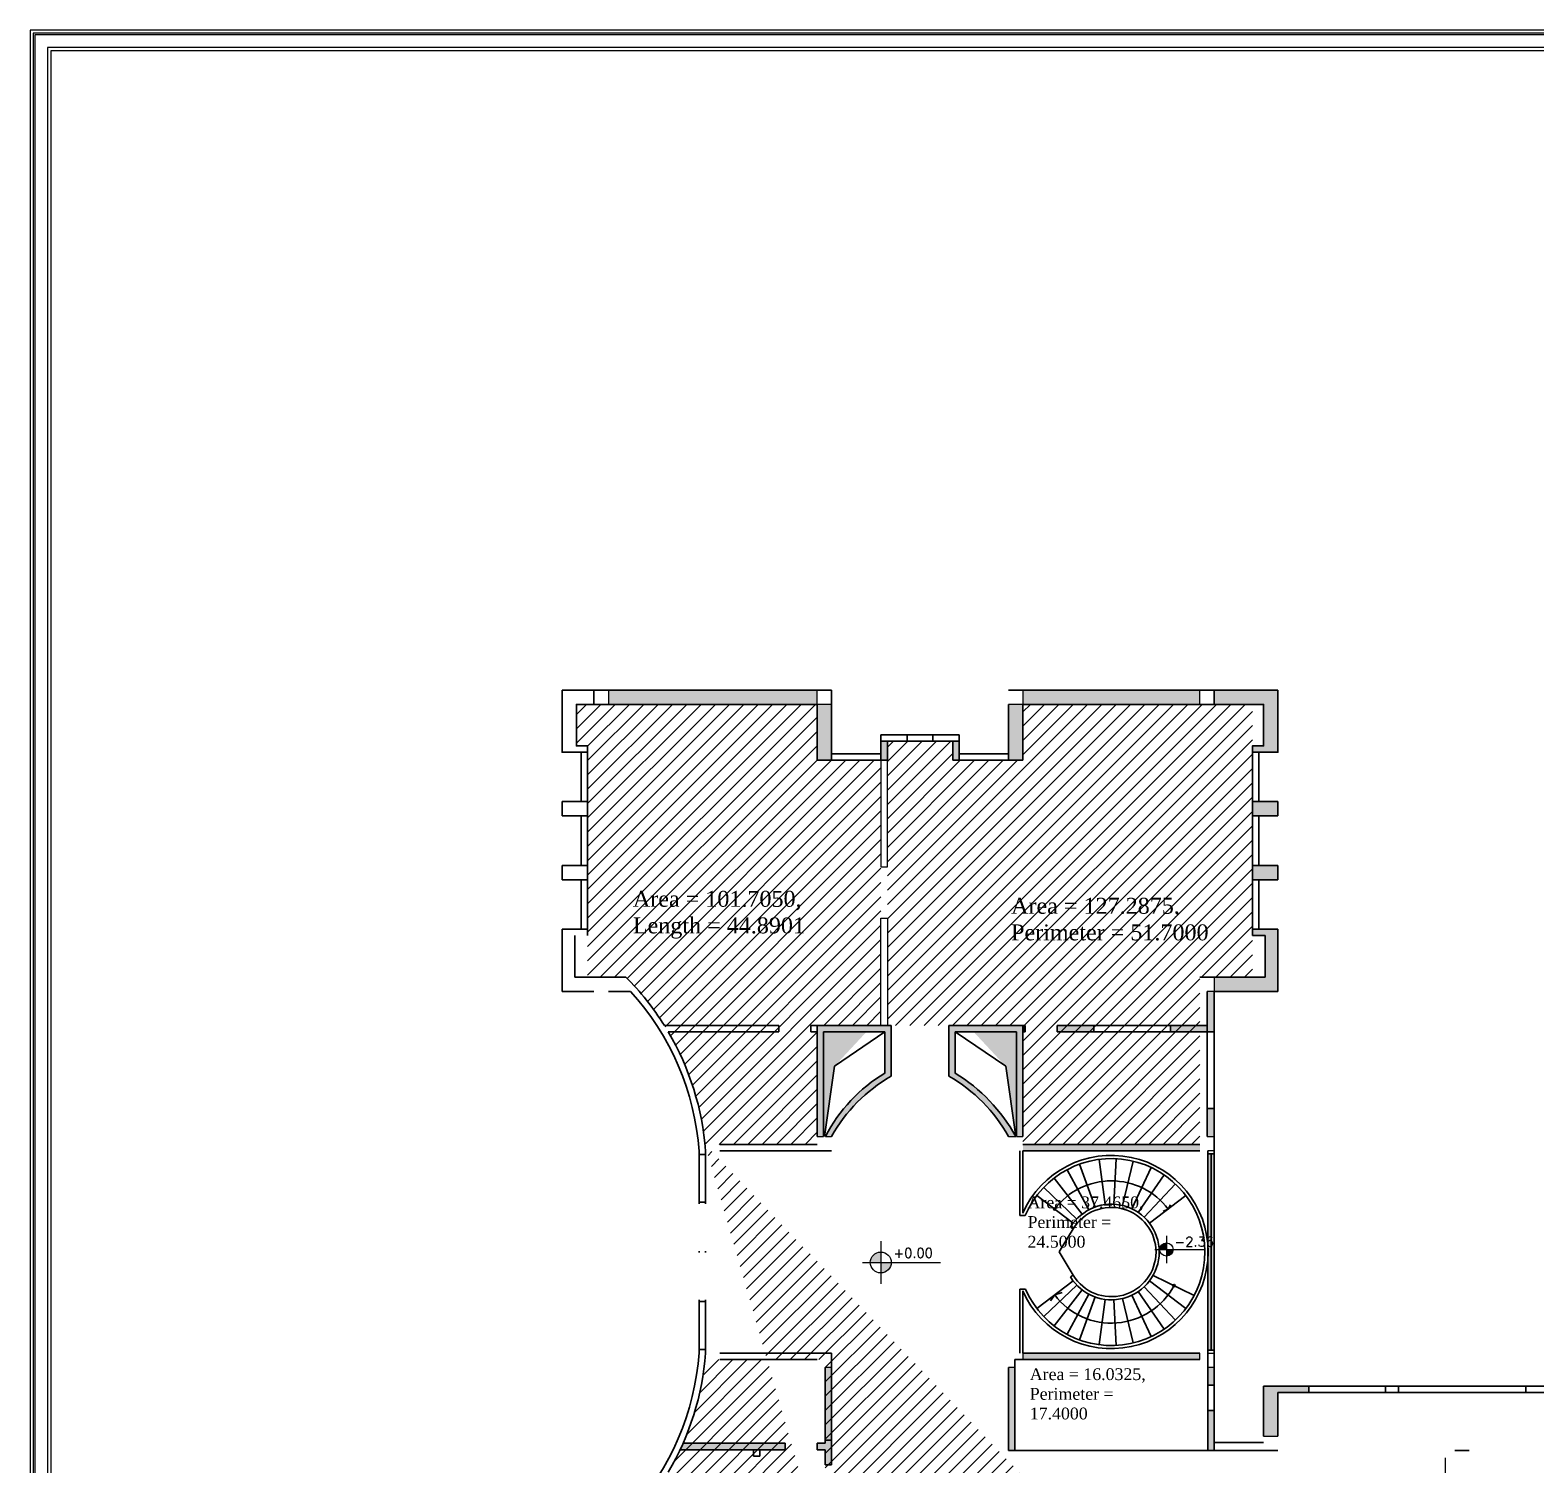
# Model space of a CAD drawing. Header units: inches. Extents: x 0 to 249, y 0 to 82.
# Drawn here: x 0 to 47.22, y 36.71 to 81.71 of the extents above; entities that cross this region are included whole.
import ezdxf

# ---------------------------------------------------------------- set-up
doc = ezdxf.new("R2010")
doc.units = ezdxf.units.IN
doc.header["$MEASUREMENT"] = 0
for name, color, linetype, lineweight in [('Edit 94', 7, 'Continuous', 13), ('elevation', 123, 'Continuous', 5), ('HATCH', 8, 'Continuous', 5), ('NIVO', 1, 'Continuous', 5), ('site plan', 7, 'Continuous', 5), ('text', 7, 'Continuous', 5), ('wall', 50, 'Continuous', 25)]:
    doc.layers.add(name, color=color, linetype=linetype, lineweight=lineweight)
doc.styles.add('P', font='times.ttf')
doc.styles.add('ROMANS', font='romans.shx')

msp = doc.modelspace()

# ---------------------------------------------------------------- hatches: boundary and pattern name
at = {"layer": 'HATCH'}
for points in [[(24.68695918813, 61.01130160101854), (18.13695918812982, 61.01130160101854), (18.13695918812982, 60.5613016010185), (24.68695918813, 60.5613016010185)], [(36.68695918813, 61.01130160101854), (31.13695918812982, 61.01130160101854), (31.13695918812982, 60.5613016010185), (36.68695918813, 60.5613016010185)], [(39.13695918812982, 61.01130160101854), (37.13695918812982, 61.01130160101854), (37.13695918812982, 60.5613016010185), (38.68695918813, 60.5613016010185), (38.68695918813, 59.26130160101854), (38.33695918813009, 59.26130160101854), (38.33695918813009, 59.0613016010185), (39.13695918812982, 59.0613016010185)], [(25.13695918812982, 60.5613016010185), (24.68695918813, 60.5613016010185), (24.68695918813, 58.8113016010185), (25.13695918812982, 58.8113016010185)], [(30.68695918813, 58.8113016010185), (30.93695918813, 58.8113016010185), (31.13695918812982, 58.8113016010185), (31.13695918812982, 60.5613016010185), (30.68695918813, 60.5613016010185)], [(26.68695918813, 58.8113016010185), (26.88695918812982, 58.8113016010185), (26.88695918812982, 59.41130160101864), (26.68695918813, 59.41130160101864)], [(29.13695918812982, 59.41130160101864), (28.93695918813, 59.41130160101864), (28.93695918813, 58.8113016010185), (29.13695918812982, 58.8113016010185)], [(39.13695918812982, 57.51130160101854), (38.33695918813009, 57.51130160101854), (38.33695918813009, 57.0613016010185), (39.13695918812982, 57.0613016010185)], [(39.13695918812982, 55.51130160101854), (38.33695918813009, 55.51130160101854), (38.33695918813009, 55.0613016010185), (39.13695918812982, 55.0613016010185)], [(39.13695918812982, 53.51130160101854), (38.33695918813009, 53.51130160101854), (38.33695918813009, 53.31130160101839), (38.73695918812973, 53.31130160101839), (38.73695918812973, 52.01130160101843), (37.13695918812982, 52.01130160101843), (37.13695918812982, 51.56130160101839), (39.13695918812982, 51.56130160101839)], [(37.13695918812982, 51.56130160101839), (36.91195918812991, 51.56130160101839), (36.91195918812991, 50.2913016010184), (37.13695918812982, 50.2913016010184)], [(26.23195918813008, 50.2913016010184), (24.91195918812991, 50.2913016010184), (24.91195918812991, 47.0113016010182), (25.22677714346673, 49.20988248971753)], [(30.59714123279309, 49.20988248971753), (30.91195918812991, 47.01130160101843), (30.91195918812991, 47.11130160101834), (30.91195918812991, 50.2913016010184), (29.59195918812975, 50.2913016010184)], [(31.21195918813009, 50.49130160101845), (31.13695918812982, 50.49130160101845), (31.13695918812982, 50.2913016010184), (31.21195918813009, 50.2913016010184)], [(33.36195918812973, 50.49130160101845), (32.21195918813009, 50.49130160101845), (32.21195918813009, 50.2913016010184), (33.36195918812973, 50.2913016010184)], [(36.91195918812991, 50.49130160101845), (35.76195918812982, 50.49130160101845), (35.76195918812982, 50.2913016010184), (36.91195918812991, 50.2913016010184)], [(37.13695918812982, 47.89130160101854), (36.91195918812991, 47.89130160101854), (36.91195918812991, 47.01130160101843), (37.13695918812982, 47.01130160101843)], [(36.68695918813, 46.76130160101843), (31.13695918812982, 46.76130160101843), (31.13695918812982, 46.56130160101839), (36.68695918813, 46.56130160101839)], [(36.93695918813, 43.19142809403479), (36.93695918813, 40.31130160101839), (37.13695918812982, 40.31130160101839), (37.13695918812982, 46.46130160101848), (36.93695918813, 46.46130160101825), (36.93695918813, 43.58117510800207, -0.0321771472782302)], [(36.68695918813, 40.21130160101848), (31.13695918812982, 40.21130160101848), (31.13695918812982, 40.01130160101843), (36.68695918813, 40.01130160101843)], [(25.13695918812982, 39.76130160101843), (24.93695918813, 39.76130160101843), (24.93695918813, 37.48630160101834), (25.13695918812982, 37.48630160101834)], [(30.88695918812982, 39.76130160101843), (30.68695918813, 39.76130160101843), (30.68695918813, 37.16130160101852), (30.88695918812982, 37.16130160101852)], [(39.13695918812982, 38.98130160101846), (40.10695918813008, 38.98130160101846), (40.10695918813008, 39.18130160101828), (38.68695918813, 39.18130160101828), (38.68695918813, 37.61130160101834), (39.13695918812982, 37.61130160101834)]]:
    msp.add_hatch(color=256, dxfattribs=at).paths.add_polyline_path(points)
h = msp.add_hatch(color=256, dxfattribs=at)
edge = h.paths.add_edge_path()
edge.add_line((27.00695918812971, 48.90197520587617), (27.00695918812971, 50.49130160101845))
edge.add_line((27.00695918812971, 50.49130160101845), (24.68695918813, 50.49130160101845))
edge.add_line((24.68695918813, 50.49130160101845), (24.68695918813, 47.01130160101843))
edge.add_line((24.68695918813, 47.01130160101843), (24.88695918812982, 47.01130160101843))
edge.add_line((24.88695918812982, 47.01130160101843), (24.88695918812982, 50.2913016010184))
edge.add_line((24.88695918812982, 50.2913016010184), (26.80695918812989, 50.2913016010184))
edge.add_line((26.80695918812989, 50.2913016010184), (26.80695918812989, 48.99838151515246))
edge.add_arc((29.37247226985983, 44.72921351309282), 4.980728139774073, 121.0033343331813, 152.7300377083729)
edge.add_line((24.94531440489891, 47.01130160101843), (25.13695918812982, 47.01130160101843))
edge.add_arc((29.51295341111253, 44.55326979426764), 5.019088144531496, 119.95321843039679, 150.6767210422613, ccw=False)
h = msp.add_hatch(color=256, dxfattribs=at)
edge = h.paths.add_edge_path()
edge.add_line((29.01695918812993, 48.99838151515246), (29.01695918812993, 50.2913016010184))
edge.add_line((29.01695918812993, 50.2913016010184), (30.93695918813, 50.2913016010184))
edge.add_line((30.93695918813, 50.2913016010184), (30.93695918813, 47.01130160101843))
edge.add_line((30.93695918813, 47.01130160101843), (31.13695918812982, 47.01130160101843))
edge.add_line((31.13695918812982, 47.01130160101843), (31.13695918812982, 50.49130160101845))
edge.add_line((31.13695918812982, 50.49130160101845), (28.81695918813011, 50.49130160101845))
edge.add_line((28.81695918813011, 50.49130160101845), (28.81695918813011, 48.90197520587617))
edge.add_arc((26.31096496514728, 44.55326979426762), 5.019088144531513, 29.323278957738808, 60.04678156960318, ccw=False)
edge.add_line((30.68695918813, 47.01130160101843), (30.91195918812991, 47.01130160101843))
edge.add_arc((26.15597584378424, 44.37284070789306), 5.438828316489258, 29.02005167613867, 58.26243527974372)
h = msp.add_hatch(color=256, dxfattribs=at)
h.paths.add_polyline_path([(36.93695918813, 39.21130160101848), (37.13695918812982, 39.21130160101848), (37.13695918812982, 39.76130160101843), (36.93695918813, 39.76130160101843)])
h.paths.add_polyline_path([(37.13695918812982, 38.41130160101829), (36.93695918813, 38.41130160101829), (36.93695918813, 37.16130160101829), (37.13695918812982, 37.16130160101829)])
h = msp.add_hatch(color=256, dxfattribs=at)
edge = h.paths.add_edge_path()
edge.add_line((23.68695918813, 37.18630160101839), (23.68695918813, 37.38630160101843))
edge.add_line((23.68695918813, 37.38630160101843), (20.47979238239714, 37.38630160101843))
edge.add_arc((12.57759588322506, 40.86542584956965), 8.634177149467465, 334.77894676225156, 336.23739917305056, ccw=False)
edge.add_line((20.38868158318428, 37.18630160101839), (23.68695918813, 37.18630160101839))
h.paths.add_polyline_path([(24.93695918813, 36.71130160101848), (25.13695918812982, 36.71130160101848), (25.13695918812982, 37.48630160101834), (24.93695918813, 37.48630160101834), (24.93695918813, 37.38630160101843), (24.68695918813, 37.38630160101843), (24.68695918813, 37.18630160101839), (24.93695918813, 37.18630160101839)])
at = {"layer": 'NIVO'}
h = msp.add_hatch(color=256, dxfattribs=at)
h.paths.add_polyline_path([(35.63743803087527, 43.67464372520499, 0.414213562373184), (35.42777403082164, 43.46497972487077), (35.63743803087527, 43.46497972487077)])
h.paths.add_polyline_path([(35.84710203065424, 43.46497972487077), (35.63743803087527, 43.46497972487077), (35.63743803087527, 43.2553157250934, 0.4142135623730515)])
h = msp.add_hatch(color=256, dxfattribs=at)
h.paths.add_polyline_path([(26.67998361638911, 43.38638778255131, 0.414213562373184), (26.35238361630491, 43.05878778202919), (26.67998361638911, 43.05878778202919)])
h.paths.add_polyline_path([(27.00758361604403, 43.05878778202919), (26.67998361638911, 43.05878778202919), (26.67998361638911, 42.73118778237722, 0.4142135623730515)])
at = {"layer": 'site plan'}
h = msp.add_hatch(dxfattribs=at)
h.set_pattern_fill('ANSI31', color=1, scale=0.1)
h.set_pattern_definition([(45, (-2537.002341786115, -458.5172813204809), (-0.2245064030267288, 0.2245064030267289), [])])
h.paths.add_polyline_path([(28.93695918813, 58.8113016010185), (28.93695918813, 59.41130160101864), (26.88695918812982, 59.41130160101864), (26.88695918812982, 50.49130160101845), (31.13695918812982, 50.49130160101845), (31.13695918812982, 46.76130160101843), (36.68695918813, 46.76130160101843), (36.68695918813, 52.01130160101843), (38.33695918813009, 52.01130160101843), (38.33695918813009, 60.5613016010185), (31.13695918812982, 60.56130160101839), (31.13695918812982, 58.8113016010185)], flags=17)
h.paths.add_polyline_path([(34.91195918812991, 28.01130160101843), (34.91195918812991, 27.40630160101841), (36.91195918812991, 27.40630160101841), (36.91195918812991, 28.01130160101843), (38.68695918813046, 28.01130160101843), (38.68695918813046, 34.46130160101848), (36.68695918813, 34.46130160101848), (36.68695918813, 35.01130160101843), (25.13695918812982, 35.01130160101843), (25.13695918812982, 28.01130160101843), (26.91195918812991, 28.01130160101843), (26.91195918812991, 27.40630160101841), (28.91195918812991, 27.40630160101841), (28.91195918812991, 28.01130160101843), (30.91195918812991, 28.01130160101843), (30.91195918812991, 27.40630160101841), (32.91195918812991, 27.40630160101841), (32.91195918812991, 28.01130160101843)], flags=17)
h.paths.add_polyline_path([(68.88695918812982, 27.40630160101841), (66.91195918812991, 27.40630160101841), (66.91195918812991, 28.01130160101843), (64.91195918812991, 28.01130160101843), (64.91195918812991, 27.40630160101841), (62.91195918812991, 27.40630160101841), (62.91195918812991, 28.01130160101843), (60.91195918812991, 28.01130160101843), (60.91195918812537, 27.91517077138997), (60.69690947077652, 27.83590823271834), (60.38668323246884, 27.72537758620354), (60.02983166795775, 27.60373181155035), (59.56361657655543, 27.45352786172407), (59.13695918812846, 27.32458682716629), (58.68695918813137, 27.19726815944296), (58.53418034026163, 27.15604391160332), (58.07190165620477, 27.03741595679332), (57.47976128050141, 26.89871478930672), (56.9069591881298, 26.77849262602376), (56.22037672179522, 26.65218957913771), (55.72339882858751, 26.57272005794141), (55.18660692191315, 26.4980388727331), (54.21687283232677, 26.3921830404397), (53.69154065251769, 26.3503247783467), (53.10695918813008, 26.31645295359885), (53.10695918813008, 35.01130160101866), (58.68695918813, 35.01130160101866), (58.68695918813, 34.51130160101843), (65.0869591881301, 34.51130160101843), (65.0869591881301, 35.01130160101866), (68.88695918812982, 35.01130160101866)])
h.paths.add_polyline_path([(70.91195918812991, 28.01130160101843), (69.0869591881301, 28.01130160101843), (69.0869591881301, 35.01130160101843), (80.74695918812995, 35.01130160101843), (80.74695918812995, 28.01130160101843), (76.91195918812991, 28.01130160101843), (76.91195918812991, 27.40630160101841), (74.91195918812991, 27.40630160101841), (74.91195918812991, 28.01130160101843), (72.91195918812991, 28.01130160101843), (72.91195918812991, 27.40630160101841), (70.91195918812991, 27.40630160101841)])
h.paths.add_polyline_path([(61.81195918813, 40.35461762192995), (61.35320381533438, 40.30326790753827), (60.96211515482128, 40.2003194247693), (60.60146408081437, 40.05154128511867), (60.28892136405784, 39.87359897399801), (59.98283785991543, 39.64448469833974), (59.81830697536225, 39.47995381378621), (59.19531844297717, 38.58661950131625), (59.04389541975888, 38.15773547411311), (58.98482679988956, 37.8890898086288), (58.94195918812966, 37.38630160101854), (58.94199706715972, 37.37130160101833), (52.91195918812991, 37.37130160101833), (52.91195918812991, 44.81130160101861), (51.51695918812993, 44.81130160101839), (51.51695918812993, 53.36130160101834), (58.68695918813, 53.36130160101834), (58.68695918813, 51.59130160101836), (60.88695918812982, 51.59130160101836), (60.88695918812982, 52.19130160101827), (61.81195918813, 52.19130160101827)])
h.paths.add_polyline_path([(104.9119591881299, 32.46130160101825), (104.9119591881299, 28.01130160101843), (104.68695918813, 28.01130160101843), (104.6848100517564, 21.21191629940358), (99.13910832450301, 22.7981040992413), (99.13481005175663, 23.38630160101843), (92.68481005175636, 23.37439827169555), (92.68481005175636, 22.79810409924141), (87.13695918812982, 21.21130160101848), (87.13695918812982, 28.01130160101843), (86.91195918812991, 28.01130160101832), (86.91195918812991, 28.68630160101839), (86.91195918812991, 32.46130160101848), (92.86234955689906, 32.46130160101893), (93.27923679693413, 32.11913660932032), (93.70876671802944, 31.8472676163608), (94.08927131860128, 31.66115236407688), (94.55161316014164, 31.49370208516189), (95.13195918812971, 31.36395779161762), (95.97135014627065, 31.36395779161762), (96.73195918813053, 31.36395779161796), (97.24292150242127, 31.47365335415975), (97.64792329846432, 31.60919042387047), (98.08422812311437, 31.80896579295222), (98.5543692379456, 32.09751494008742), (99.00156881935891, 32.46130160101802)])
h.paths.add_polyline_path([(62.93695918813, 51.59130160101836), (65.13695918812982, 51.59130160101836), (65.13695918812982, 53.36130160101834), (72.30695918812944, 53.36130160101834), (72.3069591881299, 44.81130160101839), (70.91195918812991, 44.81130160101861), (70.91195918812991, 37.37130160101833), (64.88192130910011, 37.37130160101833), (64.77398690630616, 38.17983631380037), (64.62859993328266, 38.58661950131625), (64.01206632825415, 39.48640874114244), (63.42139707123079, 39.94413218122895), (62.90364393709388, 40.18584823550623), (62.32914193975785, 40.32768063271419), (62.20019576159029, 40.34228192533055), (62.09852758526449, 40.35043591531507), (62.01195918812982, 40.35461679414198), (62.01195918812982, 52.19130160101827), (62.93695918813, 52.19130160101827)])
edge = h.paths.add_edge_path()
edge.add_line((21.16690060502879, 46.76130160101843), (24.68695918813, 46.76130160101843))
edge.add_line((24.68695918813, 46.76130160101843), (24.68695918813, 50.49130160101845))
edge.add_line((24.68695918813, 50.49130160101845), (26.68695918813, 50.49130160101845))
edge.add_line((26.68695918813, 50.49130160101845), (26.68695918813, 58.81130160101839))
edge.add_line((26.68695918813, 58.8113016010185), (24.68695918813, 58.8113016010185))
edge.add_line((24.68695918813, 58.8113016010185), (24.68695918813, 60.5613016010185))
edge.add_line((24.68695918813, 60.5613016010185), (17.13695918812982, 60.5613016010185))
edge.add_line((17.13695918812982, 60.5613016010185), (17.13695918812982, 59.26130160101854))
edge.add_line((17.13695918812982, 59.26130160101854), (17.48695918812973, 59.26130160101854))
edge.add_line((17.48695918812973, 59.26130160101854), (17.48695918812973, 52.01130160101843))
edge.add_line((17.48695918812973, 52.01130160101843), (18.68404183865869, 52.01130160101843))
edge.add_line((18.68404183865869, 52.01130160101843), (19.14804756910598, 51.50880030406665))
edge.add_line((19.14804756910598, 51.50880030406665), (19.40473450825539, 51.19293115329867))
edge.add_line((19.40473450825539, 51.19293115329879), (19.63885480496447, 50.87584291663416))
edge.add_line((19.63885480496447, 50.87584291663404), (19.86856042760928, 50.5322017914209))
edge.add_line((19.86856042760928, 50.5322017914209), (20.13144259813362, 50.0890925663432))
edge.add_line((20.13144259813362, 50.0890925663432), (20.42372387726073, 49.51096571328924))
edge.add_line((20.42372387726073, 49.51096571328912), (20.54612908343233, 49.23155604412955))
edge.add_line((20.54612908343233, 49.23155604412966), (20.74526653091789, 48.70685076899281))
edge.add_line((20.74526653091789, 48.70685076899281), (20.8480080718823, 48.38695501953623))
edge.add_line((20.8480080718823, 48.38695501953634), (20.95521654207823, 47.99631285423288))
edge.add_line((20.95521654207823, 47.99631285423277), (21.09874548378048, 47.28328253270001))
edge.add_line((21.09874548378048, 47.28328253270001), (21.16942262824386, 46.76130160101843))
edge.add_line((24.62793400229475, 34.76130160101843), (24.93695918813046, 34.76130160101843))
edge.add_line((24.93695918813046, 34.76130160101843), (24.93695918813046, 26.21130160101848))
edge.add_line((24.93695918813046, 26.21130160101848), (17.51695918812993, 26.21130160101848))
edge.add_line((17.51695918812993, 26.21130160101848), (17.51695918812993, 34.76130160101843))
edge.add_line((17.51695918812993, 34.76130160101843), (18.7042256448176, 34.76130160101843))
edge.add_line((18.7042256448176, 34.76130160101843), (19.31526560852399, 35.46609054592614))
edge.add_line((19.31526560852399, 35.46609054592614), (19.63587956727042, 35.89253469010112))
edge.add_line((19.63587956727042, 35.89253469010112), (20.01590682198366, 36.48130160101914))
edge.add_line((20.01590682198366, 36.48130160101914), (20.47979238239714, 37.38630160101843))
edge.add_line((20.47979238239714, 37.38630160101843), (20.7323079667467, 38.02822901409104))
edge.add_line((20.7323079667467, 38.02822901409104), (20.93484063443111, 38.69621511365165))
edge.add_line((20.93484063443111, 38.69621511365165), (21.07626184556648, 39.34171593330393))
edge.add_line((21.07626184556648, 39.34171593330393), (21.16690060502833, 40.01130160101843))
edge.add_line((21.16690060502833, 40.01130160101843), (24.93695918813, 40.01130160101843))
edge.add_line((24.93695918813, 40.01130160101843), (24.9346866338401, 26.21130160101848))
edge.add_line((38.91195918812991, 28.01130160101843), (38.91195918812991, 27.40630160101853))
edge.add_line((38.91195918812991, 27.40630160101841), (40.91195918812991, 27.40630160101841))
edge.add_line((40.91195918812991, 27.40630160101841), (40.91195918812991, 28.01130160101843))
edge.add_line((40.91195918812991, 28.01130160101843), (42.65875801075981, 28.01130160101843))
edge.add_line((42.65875801075981, 28.01130160101843), (44.1677803248549, 27.48255794538761))
edge.add_line((44.16778032485581, 27.48255794538738), (44.68695918813, 27.32458682716663))
edge.add_line((44.68695918813, 27.32458682716663), (44.68695918813, 28.01130160101843))
edge.add_line((44.68695918813, 28.01130160101843), (45.13695918812982, 28.01130160101843))
edge.add_line((45.13695918812982, 28.01130160101843), (45.14232368647527, 27.19580355907681))
edge.add_line((45.14232368647527, 27.19580355907692), (45.29382752864421, 27.15495429475254))
edge.add_line((45.29382752864421, 27.15495429475254), (45.48497189379577, 27.1048278399694))
edge.add_line((45.48497189379577, 27.1048278399694), (45.83534199509904, 27.0170030763536))
edge.add_line((45.83534199509904, 27.0170030763536), (46.1857998532023, 26.93436254526432))
edge.add_line((46.1857998532023, 26.93436254526432), (46.61270202410924, 26.840656189024))
edge.add_line((46.61270202410924, 26.840656189024), (46.9202534928063, 26.77784047980413))
edge.add_line((46.9202534928063, 26.77784047980401), (47.18271605656446, 26.72731683757866))
edge.add_line((47.18271605656446, 26.72731683757866), (47.60509637166342, 26.6532803781821))
edge.add_line((47.60509637166342, 26.6532803781821), (48.35055734747129, 26.53649848018938))
edge.add_line((48.35055734747129, 26.53649848018938), (48.93695918813, 26.46135149245322))
edge.add_line((48.93695918813, 26.46135149245322), (49.71161877863142, 26.38298647980378))
edge.add_line((49.71161877863142, 26.38298647980378), (50.27573055007633, 26.34078202875025))
edge.add_line((50.27573055007633, 26.34078202875025), (50.81636426587556, 26.31202094461082))
edge.add_line((50.81636426587556, 26.31202094461071), (51.79422393643927, 26.28893929825176))
edge.add_line((51.79422393643927, 26.28893929825176), (52.32067541080869, 26.29191825621001))
edge.add_line((52.32067541080869, 26.29191825621001), (52.9069591881298, 26.30792817155952))
edge.add_line((52.9069591881298, 26.30792817155952), (52.90695918812935, 35.01130160101866))
edge.add_line((52.90695918812935, 35.01130160101866), (38.88695918813028, 35.01130160101866))
edge.add_line((38.88695918813028, 35.01130160101866), (38.88695918813028, 28.01130160101854))
edge.add_line((38.88695918813028, 28.01130160101843), (39.13695918812982, 28.01130160101843))

# ---------------------------------------------------------------- linework, layer by layer
at = {"layer": 'Edit 94'}
for points in [[(26.68695918813, 58.8113016010185), (26.68695918813, 55.47011435213983), (26.88695918812982, 55.47011435213983), (26.88695918812982, 58.8113016010185)], [(26.68695918813, 50.49130160101845), (26.68695918813, 53.85282862682993), (26.88695918812982, 53.85282862682993), (26.88695918812982, 50.49130160101845)]]:
    msp.add_lwpolyline(points, dxfattribs=at)
at = {"layer": 'elevation', "linetype": 'Continuous', "lineweight": 9}
for points in [[(190.7447781717469, 81.7087922646923), (0.003599197192670545, 81.7087922646923), (0.003599197192670545, -0.001031049790981342), (190.7447781717469, -0.001031049790981342)], [(190.644778171747, 81.6087922646924), (0.1035991971925796, 81.6087922646924), (0.1035991971925796, 0.09896895020892771), (190.644778171747, 0.09896895020892771)], [(190.5947781717473, 81.55879226469267), (0.1535991971923067, 81.55879226469267), (0.1535991971923067, 0.1489689502086549), (190.5947781717473, 0.1489689502086549)], [(190.1947781717472, 81.15879226469258), (0.5535991971923977, 81.15879226469258), (0.5535991971923977, 0.5489689502087458), (190.1947781717472, 0.5489689502087458)], [(190.0947781717473, 81.05879226469267), (0.6535991971923067, 81.05879226469267), (0.6535991971923067, 0.6489689502086549), (190.0947781717473, 0.6489689502086549)]]:
    msp.add_lwpolyline(points, close=True, dxfattribs=at)
at = {"layer": 'HATCH'}
for points in [[(24.68695918813, 61.01130160101854), (18.13695918812982, 61.01130160101854), (18.13695918812982, 60.5613016010185), (24.68695918813, 60.5613016010185)], [(36.68695918813, 61.01130160101854), (31.13695918812982, 61.01130160101854), (31.13695918812982, 60.5613016010185), (36.68695918813, 60.5613016010185)], [(25.13695918812982, 60.5613016010185), (24.68695918813, 60.5613016010185), (24.68695918813, 58.8113016010185), (25.13695918812982, 58.8113016010185)], [(39.13695918812982, 57.51130160101854), (38.33695918813009, 57.51130160101854), (38.33695918813009, 57.0613016010185), (39.13695918812982, 57.0613016010185)], [(39.13695918812982, 55.51130160101854), (38.33695918813009, 55.51130160101854), (38.33695918813009, 55.0613016010185), (39.13695918812982, 55.0613016010185)], [(39.13695918812982, 53.51130160101854), (38.33695918813009, 53.51130160101854), (38.33695918813009, 53.31130160101839), (38.73695918812973, 53.31130160101839), (38.73695918812973, 52.01130160101843), (37.13695918812982, 52.01130160101843), (37.13695918812982, 51.56130160101839), (39.13695918812982, 51.56130160101839)], [(37.13695918812982, 51.56130160101839), (36.91195918812991, 51.56130160101839), (36.91195918812991, 50.2913016010184), (37.13695918812982, 50.2913016010184)], [(31.21195918813009, 50.49130160101845), (31.13695918812982, 50.49130160101845), (31.13695918812982, 50.2913016010184), (31.21195918813009, 50.2913016010184)], [(33.36195918812973, 50.49130160101845), (32.21195918813009, 50.49130160101845), (32.21195918813009, 50.2913016010184), (33.36195918812973, 50.2913016010184)], [(36.91195918812991, 50.49130160101845), (35.76195918812982, 50.49130160101845), (35.76195918812982, 50.2913016010184), (36.91195918812991, 50.2913016010184)], [(37.13695918812982, 47.89130160101854), (36.91195918812991, 47.89130160101854), (36.91195918812991, 47.01130160101843), (37.13695918812982, 47.01130160101843)], [(36.68695918813, 40.21130160101848), (31.13695918812982, 40.21130160101848), (31.13695918812982, 40.01130160101843), (36.68695918813, 40.01130160101843)], [(25.13695918812982, 39.76130160101843), (24.93695918813, 39.76130160101843), (24.93695918813, 37.48630160101834), (25.13695918812982, 37.48630160101834)], [(30.88695918812982, 39.76130160101843), (30.68695918813, 39.76130160101843), (30.68695918813, 37.16130160101852), (30.88695918812982, 37.16130160101852)], [(37.13695918812982, 39.76130160101843), (36.93695918813, 39.76130160101843), (36.93695918813, 37.16130160101829), (37.13695918812982, 37.16130160101829)], [(39.13695918812982, 38.98130160101846), (40.10695918813008, 38.98130160101846), (40.10695918813008, 39.18130160101828), (38.68695918813, 39.18130160101828), (38.68695918813, 37.61130160101834), (39.13695918812982, 37.61130160101834)]]:
    msp.add_lwpolyline(points, close=True, dxfattribs=at)
for points in [[(31.13695918812982, 58.8113016010185), (31.13695918812982, 60.5613016010185), (30.68695918813, 60.5613016010185), (30.68695918813, 58.8113016010185), (30.93695918813, 58.8113016010185)], [(26.88695918812982, 59.61130160101845), (26.68695918813, 59.61130160101845), (26.68695918813, 58.8113016010185), (26.88695918812982, 58.8113016010185), (26.88695918812982, 59.41130160101864)], [(28.93695918813, 59.41130160101864), (28.93695918813, 58.8113016010185), (29.13695918812982, 58.8113016010185), (29.13695918812982, 59.61130160101845), (28.93695918813, 59.61130160101845)], [(23.68695918813, 37.38630160101843), (20.47979238239714, 37.38630160101843)], [(25.13695918812982, 36.71130160101848), (25.13695918812982, 37.48630160101834), (24.93695918813, 37.48630160101834), (24.93695918813, 37.38630160101843), (24.68695918813, 37.38630160101843)], [(20.38868158318428, 37.18630160101839), (23.68695918813, 37.18630160101839)], [(24.68695918813, 37.18630160101839), (24.93695918813, 37.18630160101839), (24.93695918813, 36.71130160101848)]]:
    msp.add_lwpolyline(points, dxfattribs=at)
for points in [[(27.00695918812971, 48.90197520587617), (27.00695918812971, 50.49130160101845), (24.68695918813, 50.49130160101845), (24.68695918813, 47.01130160101843), (24.88695918812982, 47.01130160101843), (24.88695918812982, 50.2913016010184), (26.80695918812989, 50.2913016010184), (26.80695918812989, 48.99838151515246, 0.1393250028380192), (24.94531440489891, 47.01130160101843), (25.13695918812982, 47.01130160101843, -0.1348654354418142)], [(29.01695918812993, 48.99838151515246), (29.01695918812993, 50.2913016010184), (30.93695918813, 50.2913016010184), (30.93695918813, 47.01130160101843), (31.13695918812982, 47.01130160101843), (31.13695918812982, 50.49130160101845), (28.81695918813011, 50.49130160101845), (28.81695918813011, 48.90197520587617, -0.1348654354418139), (30.68695918813, 47.01130160101843), (30.91195918812991, 47.01130160101843, 0.1282909270905723)], [(37.13695918812982, 46.56130160101839), (36.93695918813, 46.56130160101839), (36.93695918813, 43.58117510800207, -0.03217714727823055), (36.93695918813, 43.19142809403479), (36.93695918813, 40.21130160101848), (37.13695918812982, 40.21130160101848)]]:
    msp.add_lwpolyline(points, format="xyb", close=True, dxfattribs=at)
at = {"layer": 'NIVO'}
for p, q in [((26.67998361638911, 43.72653388589765), (26.67998361638911, 42.39104167816208)), ((35.27056796047827, 43.46497972487077), (36.83724090060878, 43.46497972487077)), ((35.6359622917289, 43.89233723134657), (35.6359622917289, 43.03762221839565)), ((26.10674913139383, 43.05878778202919), (28.55467560034776, 43.05878778202919)), ((44.38020674146537, 36.92944661629508), (44.38020674146537, 35.59395440855951))]:
    msp.add_line(p, q, dxfattribs=at)
for centre, radius in [((35.63743803087527, 43.46497972487305), 0.2096640000228935), ((26.67998361638911, 43.05878778203282), 0.3276000000357712)]:
    msp.add_circle(centre, radius, dxfattribs=at)
at = {"layer": 'wall', "color": 0}
for p, q in [((17.68695918813, 61.01130160101854), (25.13695918812982, 61.01130160101854)), ((25.13695918812982, 61.01130160101854), (17.71195918813009, 61.01130160101854)), ((25.13695918812982, 61.01130160101854), (25.13695918812982, 58.8113016010185)), ((30.68695918813, 61.01130160101854), (39.13695918812982, 61.01130160101854)), ((30.68695918813, 61.01130160101854), (39.13695918812982, 61.01130160101854)), ((39.13695918812982, 61.01130160101854), (39.13695918812982, 59.0613016010185)), ((17.68695918813, 60.5613016010185), (24.68695918813, 60.5613016010185)), ((24.68695918813, 60.5613016010185), (24.68695918813, 58.8113016010185)), ((30.68695918813, 58.8113016010185), (30.68695918813, 60.5613016010185)), ((31.13695918812982, 58.8113016010185), (31.13695918812982, 60.5613016010185)), ((31.13695918812982, 60.5613016010185), (38.68695918813, 60.5613016010185)), ((38.68695918813, 60.5613016010185), (38.68695918813, 59.26130160101854)), ((26.68695918813, 59.61130160101845), (26.68695918813, 58.8113016010185)), ((26.88695918812982, 59.61130160101845), (26.68695918813, 59.61130160101845)), ((27.51195918812982, 59.61130160101845), (26.69195918813011, 59.61130160101845)), ((28.31195918813, 59.61130160101845), (27.51195918812982, 59.61130160101845)), ((27.51195918812982, 59.41130160101864), (27.51195918812982, 59.61130160101845)), ((29.13195918812971, 59.61130160101845), (28.31195918813, 59.61130160101845)), ((28.31195918813, 59.41130160101864), (28.31195918813, 59.61130160101845)), ((28.93695918813, 59.61130160101845), (29.13695918812982, 59.61130160101845)), ((29.13695918812982, 58.8113016010185), (29.13695918812982, 59.61130160101845)), ((17.28695918812991, 59.0613016010185), (17.28695918812991, 57.51130160101854)), ((17.48695918812973, 59.26130160101854), (17.48695918812973, 53.31130160101839)), ((27.51195918812982, 59.41130160101864), (26.69195918813011, 59.41130160101864)), ((26.88695918812982, 59.41130160101864), (26.88695918812982, 58.8113016010185)), ((28.31195918813, 59.41130160101864), (27.51195918812982, 59.41130160101864)), ((29.13195918812971, 59.41130160101864), (28.31195918813, 59.41130160101864)), ((28.93695918813, 58.8113016010185), (28.93695918813, 59.41130160101864)), ((38.33695918813009, 59.26130160101854), (38.68695918813, 59.26130160101854)), ((38.33695918813009, 59.26130160101854), (38.33695918813009, 53.31130160101839)), ((38.33695918813009, 59.0613016010185), (39.13695918812982, 59.0613016010185)), ((38.53695918812991, 59.0613016010185), (38.53695918812991, 57.51130160101854)), ((24.68695918813, 58.8113016010185), (26.88695918812982, 58.8113016010185)), ((25.13695918812982, 59.01130160101854), (26.68695918813, 59.01130160101854)), ((28.93695918813, 58.8113016010185), (31.13695918812982, 58.8113016010185)), ((29.13695918812982, 59.01130160101854), (30.68695918813, 59.01130160101854)), ((16.68695918813, 57.51130160101854), (16.68695918813, 57.0613016010185)), ((17.48695918812973, 57.51130160101854), (16.68695918813, 57.51130160101854)), ((38.33695918813009, 57.51130160101854), (39.13695918812982, 57.51130160101854)), ((39.13695918812982, 57.51130160101854), (39.13695918812982, 57.0613016010185)), ((17.48695918812973, 57.0613016010185), (16.68695918813, 57.0613016010185)), ((17.28695918812991, 57.0613016010185), (17.28695918812991, 55.51130160101854)), ((38.33695918813009, 57.0613016010185), (39.13695918812982, 57.0613016010185)), ((38.53695918812991, 57.0613016010185), (38.53695918812991, 55.51130160101854)), ((16.68695918813, 55.51130160101854), (16.68695918813, 55.0613016010185)), ((17.48695918812973, 55.51130160101854), (16.68695918813, 55.51130160101854)), ((38.33695918813009, 55.51130160101854), (39.13695918812982, 55.51130160101854)), ((39.13695918812982, 55.51130160101854), (39.13695918812982, 55.0613016010185)), ((17.48695918812973, 55.0613016010185), (16.68695918813, 55.0613016010185)), ((17.28695918812991, 55.0613016010185), (17.28695918812991, 53.51130160101854)), ((38.33695918813009, 55.0613016010185), (39.13695918812982, 55.0613016010185)), ((38.53695918812991, 55.0613016010185), (38.53695918812991, 53.51130160101854)), ((16.68695918813, 53.51130160101854), (16.68695918813, 51.56130160101839)), ((17.48695918812973, 53.51130160101854), (16.68695918813, 53.51130160101854)), ((38.33695918813009, 53.51130160101854), (39.13695918812982, 53.51130160101854)), ((39.13695918812982, 53.51130160101854), (39.13695918812982, 51.56130160101839)), ((17.08695918813009, 53.31130160101839), (17.08695918813009, 52.01130160101843)), ((38.33695918813009, 53.31130160101839), (38.73695918812973, 53.31130160101839)), ((38.73695918812973, 53.31130160101839), (38.73695918812973, 52.01130160101843)), ((18.13695918812982, 52.01130160101843), (17.08695918813009, 52.01130160101843)), ((18.13695918812982, 52.01130160101843), (18.68404183865869, 52.01130160101843)), ((36.68695918813, 52.01130160101843), (38.73695918812973, 52.01130160101843)), ((17.68695918813, 51.56130160101839), (16.68695918813, 51.56130160101839)), ((18.83588823581931, 51.56130160101839), (18.13695918812982, 51.56130160101839)), ((36.91195918812991, 47.01130160101843), (36.91195918812991, 51.56130160101839)), ((37.13695918812982, 51.56130160101839), (39.13695918812982, 51.56130160101839)), ((37.13695918812982, 51.56130160101839), (37.13695918812982, 37.16130160101829)), ((23.48695918812973, 50.49130160101845), (19.89434515610765, 50.49130160101845)), ((23.48695918812973, 50.2913016010184), (20.01590682198321, 50.2913016010184)), ((23.48695918812973, 50.2913016010184), (23.48695918812973, 50.49130160101845)), ((24.68695918813, 50.49130160101845), (24.48695918812973, 50.49130160101845)), ((24.48695918812973, 50.2913016010184), (24.48695918812973, 50.49130160101845)), ((24.68695918813, 50.2913016010184), (24.48695918812973, 50.2913016010184)), ((24.68695918813, 47.01130160101843), (24.68695918813, 50.49130160101845)), ((27.00695918813017, 50.49130160101845), (24.68695918813, 50.49130160101845)), ((24.88695918812982, 47.01130160101843), (24.88695918812982, 50.2913016010184)), ((26.80695918812989, 50.2913016010184), (24.88695918812982, 50.2913016010184)), ((26.80695918812989, 50.2913016010184), (25.22677714346673, 49.20988248971753)), ((26.80695918812989, 50.2913016010184), (26.80695918812989, 48.99838151515246)), ((27.00695918812971, 50.49130160101845), (27.00695918812971, 48.90197520587617)), ((28.81695918813011, 50.49130160101845), (28.81695918813011, 48.90197520587617)), ((28.81695918813011, 50.49130160101845), (31.13695918812982, 50.49130160101845)), ((29.01695918812993, 50.2913016010184), (29.01695918812993, 48.99838151515246)), ((29.01695918812993, 50.2913016010184), (30.93695918813, 50.2913016010184)), ((29.01695918812993, 50.2913016010184), (30.59714123279309, 49.20988248971753)), ((30.93695918813, 47.01130160101843), (30.93695918813, 50.2913016010184)), ((31.13695918812982, 50.49130160101845), (31.21195918813009, 50.49130160101845)), ((31.13695918812982, 47.01130160101843), (31.13695918812982, 50.2913016010184)), ((31.13695918812982, 50.2913016010184), (31.21195918813009, 50.2913016010184)), ((31.21195918813009, 50.2913016010184), (31.21195918813009, 50.49130160101845)), ((31.21195918813009, 50.49130160101845), (31.21195918813009, 50.2913016010184)), ((32.21195918813009, 50.49130160101845), (36.91195918812991, 50.49130160101845)), ((32.21195918813009, 50.2913016010184), (32.21195918813009, 50.49130160101845)), ((32.21195918813009, 50.49130160101845), (32.21195918813009, 50.2913016010184)), ((32.21195918813009, 50.2913016010184), (36.91195918812991, 50.2913016010184)), ((33.36195918812973, 50.2913016010184), (33.36195918812973, 50.49130160101845)), ((33.36195918812973, 50.49130160101845), (33.36195918812973, 50.2913016010184)), ((35.76195918812982, 50.49130160101845), (35.76195918812982, 50.2913016010184)), ((35.76195918812982, 50.2913016010184), (35.76195918812982, 50.49130160101845)), ((37.13695918812982, 50.2913016010184), (36.91195918812991, 50.2913016010184)), ((25.22677714346673, 49.20988248971753), (24.91195918812991, 47.01130160101843)), ((30.59714123279309, 49.20988248971753), (30.91195918812991, 47.01130160101843)), ((37.13695918812982, 47.89130160101854), (36.91195918812991, 47.89130160101854)), ((21.63695918812982, 46.76130160101843), (24.68695918813, 46.76130160101843)), ((31.13695918812982, 46.76130160101843), (36.68695918813, 46.76130160101843)), ((20.98695918812973, 46.56130160101839), (20.98695918812973, 44.89663196748347)), ((21.18753397004912, 46.4461496244669), (20.9875339700493, 46.4461496244669)), ((21.18695918813, 46.56130160101839), (21.18695918813, 44.8941562340483)), ((21.63695918812982, 46.56130160101839), (25.13695918812982, 46.56130160101839)), ((31.03695918812991, 46.56130160101839), (31.03695918812991, 44.5304782849455)), ((31.13695918812982, 46.56130160101839), (36.68695918813, 46.56130160101839)), ((31.13695918812982, 46.56130160101839), (31.13695918812982, 44.60612768850956)), ((33.71415098168791, 44.8732017030643), (33.52540628481893, 46.29197251183382)), ((33.99063812429131, 44.88423672144404), (34.06571201643601, 46.31353692753464)), ((36.93695918813, 46.56130160101839), (36.93695918813, 37.16130160101829)), ((37.13695918812982, 46.46130160101848), (36.93695918813, 46.46130160101825)), ((37.03695918812991, 40.31130160101839), (37.03695918812946, 46.46130160101848)), ((33.20115908980324, 44.70719645687132), (32.52292762758907, 45.96756832742199)), ((33.39993588722837, 44.79620661176705), (32.91137333233337, 46.14151022001579)), ((34.26363330888398, 44.84449408241176), (34.59919383244505, 46.23587264464413)), ((34.5501904488392, 44.74374804852687), (35.15917815466582, 46.03899672834268)), ((34.75708500085238, 44.6255603958914), (35.56348741563352, 45.80803674400477)), ((32.82650820597883, 44.4215774895365), (31.79079224516363, 45.40941736366881)), ((32.99406534771833, 44.57267038758278), (32.1182291133041, 45.70468013087134)), ((34.93938936511222, 44.47918184671175), (35.91974301573418, 45.52198666455843)), ((21.18753397004912, 44.9461496244669), (20.9875339700493, 44.9461496244669)), ((32.71675642437185, 44.29266265132105), (31.57631747393634, 45.15749452442765)), ((35.10716195188797, 44.29266265132105), (36.24760090232348, 45.15749452442765)), ((35.68983961256981, 44.73452603428655), (35.76560017611928, 44.86292450864471)), ((31.03695918812991, 44.5304782849455), (31.03695918812991, 44.5304782849455)), ((31.03695918812991, 44.5304782849455), (31.21321757304804, 44.5304782849455)), ((35.68983961256981, 44.73452603428655), (35.53395204098661, 44.66923482133711)), ((32.71401508649524, 44.11082208337848), (32.27096893369117, 43.39432704168689)), ((32.71401508649524, 44.11082208337848), (32.62844765066438, 44.16257354640425)), ((20.98695918812973, 43.40766530499104), (20.98695918812973, 43.37072723712868)), ((21.18695918813, 43.41014103842622), (21.18695918813, 43.36809680912893)), ((32.71401508649524, 42.66178111865838), (32.27096893369117, 43.39432704168689)), ((32.71401508649524, 42.66178111865838), (32.62844765066438, 42.61002965563262)), ((35.22035050261593, 42.65274030966111), (36.50822423874342, 42.02550978153249)), ((31.03695918812991, 40.21130160101848), (31.03695918812991, 42.21778859908318)), ((31.03695918812991, 42.21778859908318), (31.22366531406669, 42.21778859908318)), ((31.13695918812982, 40.21130160101848), (31.13695918812982, 42.1664755135273)), ((32.71675642437185, 42.47994055071581), (31.57631747393634, 41.61510867760921)), ((32.82650820597883, 42.35102571250036), (31.79079224516363, 41.36318583836805)), ((32.13407876369001, 42.03807716775032), (32.00756761381172, 41.85929007124832)), ((32.99406534771833, 42.19993281445409), (32.11822911330455, 41.06792307116552)), ((32.13407876369001, 42.03807716775032), (32.37174190862515, 42.11830945265888)), ((33.20115908980324, 42.06540674516555), (32.52292762758907, 40.80503487461488)), ((34.5501904488392, 42.02885515350977), (35.15917815466582, 40.73360647369395)), ((34.75708500085238, 42.14704280614546), (35.56348741563352, 40.96456645803187)), ((34.93938936511222, 42.29342135532511), (35.91974301573418, 41.25061653747844)), ((35.10716195188797, 42.47994055071581), (36.24760090232348, 41.61510867760921)), ((20.98695918812973, 41.88162082040844), (20.98695918812973, 40.21130160101848)), ((21.18695918813, 41.83217304053892), (20.98695918812973, 41.83217304053892)), ((21.18695918813, 41.88425124840819), (21.18695918813, 40.21130160101848)), ((33.39993588722837, 41.97639659026981), (32.91137333233337, 40.63109298202107)), ((33.71415098168791, 41.89940149897234), (33.52540628481893, 40.48063069020304)), ((33.99063812429131, 41.88836648059282), (34.06571201643601, 40.45906627450199)), ((34.26363330888398, 41.92810911962511), (34.59919383244505, 40.53673055739273)), ((21.18695918813, 40.33217304053892), (20.98695918812973, 40.33217304053892)), ((21.63695918812982, 40.21130160101848), (25.13695918812982, 40.21130160101848)), ((25.13695918812982, 40.21130160101848), (25.13695918812982, 37.48630160101834)), ((36.68695918813, 40.21130160101848), (31.13695918812982, 40.21130160101848)), ((37.13695918812982, 40.31130160101839), (36.93695918813, 40.31130160101839)), ((21.63695918812982, 40.01130160101843), (24.68695918813, 40.01130160101843)), ((24.93695918813, 39.76130160101843), (24.93695918813, 37.48630160101834)), ((30.68695918813, 39.76130160101843), (30.68695918813, 37.16130160101852)), ((36.68695918813, 40.01130160101843), (30.88695918812982, 40.01130160101843)), ((30.88695918812982, 40.01130160101843), (30.88695918812982, 37.16130160101852)), ((36.93695918813, 39.21130160101848), (37.13695918812982, 39.21130160101848)), ((51.13695918812982, 39.18130160101828), (38.68695918813, 39.18130160101828)), ((38.68695918813, 37.61130160101834), (38.68695918813, 39.18130160101828)), ((39.13695918812982, 38.98130160101846), (50.68695918813, 38.98130160101846)), ((39.13695918812982, 37.61130160101834), (39.13695918812982, 38.98130160101846)), ((40.10695918813008, 38.98130160101846), (40.10695918813008, 39.18130160101828)), ((42.51195918812982, 38.98130160101846), (42.51195918812982, 39.18130160101828)), ((42.91195918812991, 38.98130160101846), (42.91195918812991, 39.18130160101828)), ((46.91195918812991, 38.98130160101846), (46.91195918812991, 39.18130160101828)), ((36.93695918813, 38.41130160101829), (37.13695918812982, 38.41130160101829)), ((23.68695918813, 37.38630160101843), (20.47979238239714, 37.38630160101843)), ((23.68695918813, 37.18630160101839), (23.68695918813, 37.38630160101843)), ((24.93695918813, 37.38630160101843), (24.68695918813, 37.38630160101843)), ((24.68695918813, 37.38630160101843), (24.68695918813, 37.18630160101839)), ((24.93695918813, 37.48630160101834), (24.93695918813, 37.38630160101843)), ((24.93695918813, 37.48630160101834), (25.13695918812982, 37.48630160101834)), ((24.93695918813, 37.48630160101834), (25.13695918812982, 37.48630160101834)), ((25.13695918812982, 37.48630160101834), (25.13695918812982, 36.71130160101848)), ((37.13695918812982, 37.41130160101829), (38.68695918813, 37.41130160101829)), ((23.68695918813, 37.18630160101839), (20.38868158318428, 37.18630160101839)), ((22.68695918813, 36.98630160101834), (22.68695918813, 37.18630160101839)), ((22.88695918812982, 36.98630160101834), (22.68695918813, 36.98630160101834)), ((22.88695918812982, 36.98630160101834), (22.88695918812982, 37.18630160101839)), ((24.93695918813, 37.18630160101839), (24.68695918813, 37.18630160101839)), ((24.93695918813, 37.18630160101839), (24.93695918813, 36.71130160101848)), ((36.68695918813, 37.16130160101852), (30.68695918813, 37.16130160101852)), ((39.13695918812982, 37.16130160101829), (36.68695918813, 37.16130160101829)), ((45.13695918812982, 37.16130160101829), (44.68695918813, 37.16130160101829)), ((24.93695918813, 36.71130160101848), (25.13695918812982, 36.71130160101848))]:
    msp.add_line(p, q, dxfattribs=at)
for points in [[(16.68695918813, 61.01130160101854), (17.68695918813, 61.01130160101854), (17.68695918813, 60.5613016010185), (17.13695918812982, 60.5613016010185), (17.13695918812982, 59.26130160101854), (17.48695918812973, 59.26130160101854), (17.48695918812973, 59.0613016010185), (16.68695918813, 59.0613016010185)], [(39.13695918812982, 61.01130160101854), (37.13695918812982, 61.01130160101854), (37.13695918812982, 60.5613016010185), (38.68695918813, 60.5613016010185), (38.68695918813, 59.26130160101854), (38.33695918813009, 59.26130160101854), (38.33695918813009, 59.0613016010185), (39.13695918812982, 59.0613016010185)]]:
    msp.add_lwpolyline(points, close=True, dxfattribs=at)
for centre in [(32.13407876369001, 44.73452603428655), (35.87853256262179, 42.33218723871823)]:
    msp.add_circle(centre, 0.03527440571907939, dxfattribs=at)
for centre, radius, start, end in [((12.57759588322506, 45.90717735246722), 8.634177149467384, 32.06816062237651, 44.98910583192208), ((12.57759588322506, 45.90717735246722), 8.434177149467384, 4.344884604939153, 42.09658849245854), ((12.57759588322506, 45.90717735246722), 8.634177149467384, 4.344884604939153, 30.51500475287475), ((29.37247226986028, 44.7292135130931), 4.98072813977392, 121.0033343331906, 152.7300377083913), ((29.5129534111129, 44.55326979426741), 5.019088144531756, 119.953218430396, 150.6767210422601), ((26.31096496514692, 44.55326979426741), 5.01908814453174, 29.32327895773427, 60.04678156960396), ((26.15597584378429, 44.37284070789315), 5.438828316489358, 29.02005167615887, 58.26243527974072), ((33.91195918812991, 43.38630160101843), 3.031270473534823, 203.7291847569002, 156.2708152430998), ((33.91195918812991, 43.38630160101843), 2.931270473534823, 203.4930012400603, 157.0246707998045), ((33.91195918812991, 43.38630160101843), 2.231270473534823, 37.17422301175029, 142.8257769882497), ((33.91195918812991, 43.38630160101843), 1.5, 211.1656849826067, 148.8343150173933), ((33.91195918812991, 43.38630160101843), 1.4, 211.1656849826067, 148.8343150173933), ((33.91195918812991, 43.38630160101843), 2.231270473534823, 217.1742230117503, 331.8079892610205), ((12.57759588322506, 40.86542584956965), 8.434177149467384, 317.9034115075415, 355.6551153950609), ((12.57759588322506, 40.86542584956965), 8.634177149467384, 329.4849952471253, 355.6551153950609)]:
    msp.add_arc(centre, radius, start, end, dxfattribs=at)

# ---------------------------------------------------------------- texts
at = {"layer": 'NIVO', "color": 4, "style": 'ROMANS'}
for tag, p in [('+0.00', (27.08023493660312, 43.2055269901075)), ('-2.36', (35.89359887581213, 43.55889281804093))]:
    msp.add_attdef(tag, p, '', height=0.3, dxfattribs=at)
at = {"layer": 'text', "attachment_point": 1, "style": 'P'}
for s, insert, char_height, width in [('Area = 101.7050, Length = 44.8901', (18.90621265309665, 54.71337056077175), 0.5, 7.187297137179586), ('Area = 127.2875, Perimeter = 51.7000', (30.76720798788438, 54.49478930116049), 0.5, 7.187297137179586), ('Area = 37.4650, Perimeter = 24.5000', (31.28300515125511, 45.12769614128763), 0.37, 4.542872425456709), ('Area = 16.0325, Perimeter = 17.4000', (31.35315305912036, 39.73994513850482), 0.37, 4.542872425456709)]:
    msp.add_mtext(s, dxfattribs=dict(at, insert=insert, char_height=char_height, width=width))

doc.saveas('drawing.dxf')
